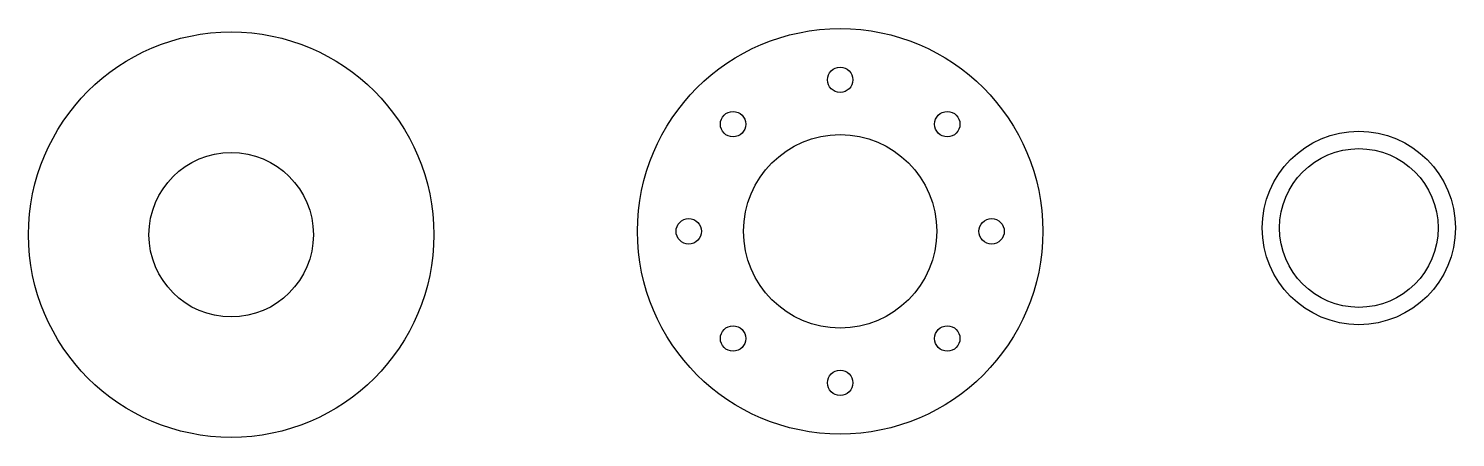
# Model space of a CAD drawing. Extents: x 2296 to 3285, y 1439 to 1722.
import ezdxf

# ---------------------------------------------------------------- set-up
doc = ezdxf.new("R2010")
doc.units = 0
doc.header["$MEASUREMENT"] = 0
doc.layers.get('0').update_dxf_attribs({"linetype": 'CONTINUOUS'})

msp = doc.modelspace()

# ---------------------------------------------------------------- linework, layer by layer
for centre, radius in [((2858.35, 1581.58), 140.5), ((2436.1, 1579.26), 140.5), ((2858.35, 1686.58), 8.8), ((2784.1, 1655.82), 8.8), ((2932.6, 1655.82), 8.8), ((2858.35, 1581.58), 67), ((3217.96, 1583.9), 67), ((2436.1, 1579.26), 57), ((3217.96, 1583.9), 55), ((2753.35, 1581.58), 8.8), ((2963.35, 1581.58), 8.8), ((2784.1, 1507.33), 8.8), ((2932.6, 1507.33), 8.8), ((2858.35, 1476.58), 8.8)]:
    msp.add_circle(centre, radius)

doc.saveas('drawing.dxf')
